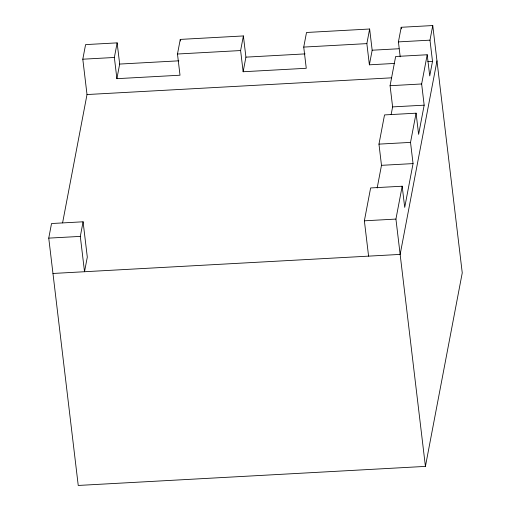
<?xml version="1.0" encoding="UTF-8"?>
<svg xmlns="http://www.w3.org/2000/svg" width="511" height="511" viewBox="0 0 511 511"><rect width="100%" height="100%" fill="white"/><g stroke="black" fill="none" stroke-linecap="round" stroke-linejoin="round"><path stroke-width="0.77" d="M400.196 56.804L398.42 41.889L401.199 27.281L432.76 25.55L462.251 272.874L425.42 466.396L78.24 485.45L48.749 238.126L51.528 223.524L83.089 221.793L87.304 257.122L84.519 271.731L80.31 236.395L83.089 221.793M62.591 222.86L87.011 94.541L82.801 59.206L85.58 44.604L117.14 42.873L119.67 64.067L116.891 78.675L180.013 75.213L177.483 54.013L180.262 39.404L243.389 35.942L245.919 57.143L243.14 71.744L306.261 68.282L303.732 47.082L306.511 32.48L369.638 29.012L372.168 50.212L369.383 64.82L394.633 63.434M116.891 78.675L114.362 57.475L117.14 42.873M243.14 71.744L240.611 50.551L243.389 35.942M369.383 64.82L366.86 43.62L369.638 29.012M368.584 256.139L364.369 220.809L370.622 187.946L402.183 186.215L404.712 207.415L413.054 163.597L410.525 142.397L416.082 113.186L384.521 114.918L378.964 144.128L381.487 165.328L377.169 188.016M391.145 114.592L392.608 106.901L390.078 85.707L395.642 56.491L427.202 54.76L429.732 75.96L432.51 61.352L429.981 40.158L432.76 25.55M425.42 466.396L395.929 219.078L402.183 186.215M416.082 113.186L418.611 134.387L424.168 105.17L421.645 83.97L427.202 54.76M436.975 60.879L400.145 254.408L52.959 273.462M82.801 59.206L114.362 57.475M177.483 54.013L240.611 50.551M303.732 47.082L366.86 43.62M398.42 41.889L429.981 40.158M119.67 64.067L178.85 60.822M245.919 57.143L305.099 53.891M372.168 50.212L398.995 48.743M427.777 61.614L432.51 61.352M87.011 94.541L391.477 77.832M390.078 85.707L421.645 83.97M392.608 106.901L424.168 105.17M378.964 144.128L410.525 142.397M381.487 165.328L413.054 163.597M48.749 238.126L80.31 236.395M364.369 220.809L395.929 219.078M401.199 27.281L401.384 28.852M180.262 39.404L180.453 40.976"/></g></svg>
